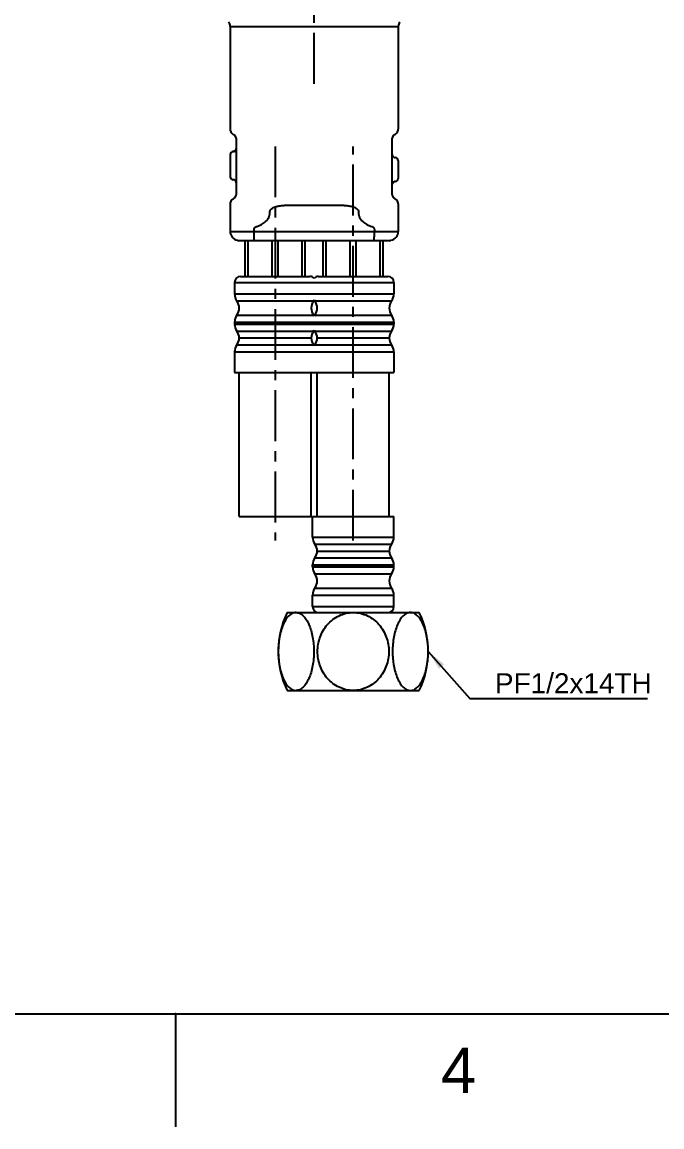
# Model space of a CAD drawing. Header units: millimetres. Extents: x 601 to 1195, y -13 to 407.
# Drawn here: x 808.1 to 888.1, y -13.3 to 124.8 of the extents above; entities that cross this region are included whole.
import ezdxf

# ---------------------------------------------------------------- set-up
doc = ezdxf.new("R2010")
doc.units = ezdxf.units.MM
doc.header["$LTSCALE"] = 0.1
doc.linetypes.add('CENTERX2', pattern=[101.6, 63.5, -12.7, 12.7, -12.7])
doc.layers.add('CENTER', color=1, linetype='CENTERX2')
doc.layers.add('DIM', color=3, linetype='Continuous')
doc.styles.get("Standard").update_dxf_attribs({"font": 'arial.ttf'})
doc.dimstyles.new('ISO-25', dxfattribs={"dimtxt": 2.5, "dimasz": 2.5, "dimexe": 1.25, "dimexo": 0.625, "dimtad": 1, "dimlfac": 1.333333, "dimtxsty": 'Standard', "dimcen": 2.5, "dimadec": 0, "dimazin": 0, "dimtfac": 1, "dimtmove": 0, "dimatfit": 3, "dimfxl": 0, "dimarcsym": 0})

msp = doc.modelspace()

# ---------------------------------------------------------------- linework, layer by layer
for p, q in [((834.1517, 124.3048), (855.1517, 124.3048)), ((834.1517, 124.3048), (834.1517, 111.4399)), ((855.1517, 124.3048), (855.1517, 111.4401)), ((834.1517, 111.4531), (834.1612, 111.3332)), ((834.5268, 110.8027), (834.5651, 110.779)), ((855.077, 111.126), (855.1432, 111.3397)), ((855.1432, 111.3397), (855.1517, 111.4534)), ((834.8365, 110.4591), (834.8947, 110.2553)), ((834.9017, 110.2665), (834.9017, 103.29)), ((854.4017, 103.29), (854.4017, 110.2665)), ((834.1517, 108.2783), (834.1517, 105.5027)), ((834.5745, 108.6563), (834.5267, 108.6533)), ((834.5267, 108.6533), (834.5293, 108.6533)), ((834.55, 108.6525), (834.5293, 108.6533)), ((834.7018, 108.6967), (834.5745, 108.6563)), ((834.8066, 108.7787), (834.7018, 108.6967)), ((834.8763, 108.8926), (834.8066, 108.7787)), ((834.8516, 108.841), (834.8492, 108.8369)), ((834.8688, 108.8746), (834.8516, 108.841)), ((834.859, 108.8546), (834.8763, 108.8926)), ((834.8712, 108.8801), (834.859, 108.8546)), ((834.8897, 108.9342), (834.8688, 108.8746)), ((834.8782, 108.8977), (834.8712, 108.8801)), ((834.8916, 108.9417), (834.8782, 108.8977)), ((834.8932, 108.9515), (834.8834, 108.9125)), ((834.8912, 108.9437), (834.8897, 108.9342)), ((834.8932, 108.9515), (834.8916, 108.9417)), ((855.1517, 107.5181), (855.1517, 105.2783)), ((854.7585, 104.9028), (854.7766, 104.9033)), ((854.7615, 104.9036), (854.7766, 104.9033)), ((854.7766, 104.9033), (854.7767, 104.9033)), ((834.1612, 102.2233), (834.1517, 102.1034)), ((854.4668, 103.0975), (854.4086, 103.3012)), ((854.7767, 102.7537), (854.7383, 102.7775)), ((854.7658, 102.7599), (854.7767, 102.7539)), ((855.1517, 102.1033), (855.1432, 102.2167)), ((834.1517, 102.1167), (834.1517, 98.6585)), ((834.175, 102.1166), (834.1517, 102.1043)), ((839.1242, 101.0244), (839.1242, 101.1726)), ((848.3897, 101.9224), (840.9136, 101.9224)), ((850.1791, 101.1726), (850.1791, 101.0244)), ((855.1517, 102.1165), (855.1517, 98.6585)), ((834.1517, 98.6585), (855.1517, 98.6585)), ((837.1329, 98.6585), (837.1329, 98.9028)), ((852.1704, 98.9028), (852.1704, 98.6585)), ((835.5036, 97.5335), (853.7946, 97.5335)), ((836.0267, 93.0335), (836.0267, 97.5335)), ((836.4134, 93.0335), (836.4134, 97.5335)), ((839.3899, 93.0335), (839.3899, 97.5335)), ((840.1634, 93.0335), (840.1634, 97.5335)), ((843.1399, 93.0335), (843.1399, 97.5335)), ((843.5267, 93.0335), (843.5267, 97.5335)), ((845.7767, 93.0335), (845.7767, 97.5335)), ((846.1634, 93.0335), (846.1634, 97.5335)), ((849.1399, 93.0335), (849.1399, 97.5335)), ((849.9134, 93.0335), (849.9134, 97.5335)), ((852.8899, 93.0335), (852.8899, 97.5335)), ((853.2767, 93.0335), (853.2767, 97.5335)), ((835.441, 93.0335), (844.1124, 93.0335)), ((845.191, 93.0335), (853.8624, 93.0335)), ((834.7005, 92.293), (854.6028, 92.293)), ((834.7005, 92.293), (834.7005, 90.8535)), ((854.6028, 92.293), (854.6028, 90.8535)), ((834.7005, 90.8535), (854.6028, 90.8535)), ((834.9886, 89.9772), (844.5648, 89.9772)), ((844.7386, 89.9772), (854.3148, 89.9772)), ((834.7005, 87.3343), (854.6028, 87.3343)), ((834.7005, 87.3343), (834.7005, 87.091)), ((834.7005, 87.091), (854.6028, 87.091)), ((834.9886, 88.2106), (844.5648, 88.2106)), ((844.7386, 88.2106), (854.3148, 88.2106)), ((854.6028, 87.3343), (854.6028, 87.091)), ((834.9886, 86.2006), (844.5648, 86.2006)), ((844.7386, 86.2006), (854.3148, 86.2006)), ((834.9886, 84.491), (844.5648, 84.491)), ((835.2764, 85.3458), (844.2769, 85.3458)), ((844.7386, 84.491), (854.3148, 84.491)), ((845.0264, 85.3458), (854.0269, 85.3458)), ((834.7005, 83.6006), (854.6028, 83.6006)), ((834.7005, 83.6006), (834.7005, 81.0335)), ((854.6028, 83.6006), (854.6028, 81.0335)), ((834.7005, 81.0335), (854.6028, 81.0335)), ((835.2767, 63.0313), (835.2767, 81.0335)), ((844.2767, 63.0313), (844.2767, 81.0335)), ((845.0267, 63.0313), (845.0267, 81.0335)), ((854.0267, 63.0313), (854.0267, 81.0335)), ((835.2767, 63.0313), (844.2767, 63.0313)), ((844.4505, 63.0313), (854.6028, 63.0313)), ((844.4505, 60.4641), (844.4505, 63.0313)), ((845.0267, 63.0313), (854.0267, 63.0313)), ((854.6028, 60.4641), (854.6028, 63.0313)), ((844.4505, 60.4641), (854.6028, 60.4641)), ((844.7386, 59.5737), (854.3148, 59.5737)), ((845.0264, 58.7189), (854.0269, 58.7189)), ((844.4505, 56.9737), (854.6028, 56.9737)), ((844.4505, 56.7305), (844.4505, 56.9737)), ((844.4505, 56.7305), (854.6028, 56.7305)), ((844.7386, 57.8641), (854.3148, 57.8641)), ((854.6028, 56.7305), (854.6028, 56.9737)), ((844.7386, 55.8542), (854.3148, 55.8542)), ((844.7386, 54.0875), (854.3148, 54.0875)), ((844.4505, 53.2112), (854.6028, 53.2112)), ((844.4505, 51.7717), (844.4505, 53.2112)), ((854.6028, 51.7717), (854.6028, 53.2112)), ((844.4505, 51.7717), (854.6028, 51.7717)), ((841.2767, 51.0313), (857.7766, 51.0313)), ((841.2767, 41.2813), (857.7766, 41.2813)), ((615.2102, 0.8691), (1180.8668, 0.8691)), ((827.3314, 0.8691), (827.3314, -13.2723))]:
    msp.add_line(p, q)
for points in [[(834.1612, 111.3332), (834.2282, 111.1223), (834.3539, 110.9401), (834.527, 110.8026)], [(834.5651, 110.779), (834.7236, 110.6384), (834.8365, 110.4591)], [(854.4086, 110.2553), (854.4668, 110.4591), (854.5797, 110.6384), (854.7383, 110.779), (854.7767, 110.8028)], [(854.7767, 110.8028), (854.9507, 110.9414), (855.077, 111.126)], [(854.4142, 104.6245), (854.4199, 104.6438), (854.4263, 104.662)], [(854.4263, 104.662), (854.4332, 104.6787), (854.4402, 104.6938), (854.447, 104.707), (854.4513, 104.7147), (854.4517, 104.7154), (854.4545, 104.7202), (854.4642, 104.7356), (854.4776, 104.7546), (854.4938, 104.7745)], [(854.4938, 104.7745), (854.5123, 104.7942), (854.5327, 104.8131), (854.555, 104.8307), (854.5791, 104.847), (854.6051, 104.8617)], [(854.6051, 104.8617), (854.6328, 104.8746), (854.6622, 104.8854), (854.693, 104.8938), (854.7252, 104.8997), (854.7585, 104.9028)], [(834.527, 102.7539), (834.3539, 102.6165), (834.2282, 102.4343), (834.1612, 102.2233)], [(834.8947, 103.3012), (834.8365, 103.0975), (834.7236, 102.9181), (834.5651, 102.7775), (834.5268, 102.7538)], [(854.7383, 102.7775), (854.5797, 102.9181), (854.4668, 103.0975)], [(855.1432, 102.2167), (855.0773, 102.43), (854.9514, 102.6144), (854.7768, 102.7537)]]:
    msp.add_lwpolyline(points)
for centre, radius, start, end in [((833.4017, 124.3048), 0.75, 0, 45), ((855.9017, 124.3048), 0.75, 135, 180), ((834.5267, 108.2783), 0.375, 90.397783, 180), ((834.5267, 109.0268), 0.375, 273.573677, 337.285591), ((854.7767, 108.2681), 0.375, 180, 270), ((854.7767, 107.5181), 0.375, 0.001151, 90), ((913.6572, 105.5038), 79.5055, 179.332541, 180.000746), ((834.5267, 105.5027), 0.375, 180.005347, 269.996871), ((834.5267, 104.7527), 0.375, 0, 90), ((854.7767, 105.2783), 0.375, 270.258553, 0), ((854.7744, 104.5335), 0.3699, 113.331745, 114.690392), ((835.2767, 98.6585), 1.125, 180, 258.819391), ((854.0267, 98.6585), 1.125, 281.411342, 0), ((835.441, 92.293), 0.7405, 90, 180), ((844.1124, 92.293), 0.7405, 42.915714, 90), ((845.191, 92.293), 0.7405, 90, 137.084286), ((853.8624, 92.293), 0.7405, 0, 90), ((836.1988, 90.8605), 1.4983, 180.269275, 216.126518), ((833.7784, 89.0939), 1.4983, 323.873482, 36.126518), ((845.7749, 89.0939), 1.4983, 143.873482, 216.126518), ((843.3546, 90.8605), 1.4983, 323.873482, 330.30651), ((845.9488, 90.8605), 1.4983, 209.69349, 216.126518), ((843.5284, 89.0939), 1.4983, 323.873482, 36.126518), ((855.5249, 89.0939), 1.4983, 143.873482, 216.126518), ((853.1046, 90.8605), 1.4983, 323.873482, 359.730725), ((836.1988, 87.3272), 1.4983, 143.873482, 179.730725), ((836.1988, 87.084), 1.4983, 179.730725, 216.126518), ((843.3546, 87.3272), 1.4983, 29.69349, 36.126518), ((845.9488, 87.3272), 1.4983, 143.873482, 150.30651), ((853.1046, 87.3272), 1.4983, 0.269275, 36.126518), ((853.1046, 87.084), 1.4983, 323.873482, 0.269275), ((833.7784, 85.3173), 1.4983, 1.090586, 36.126518), ((845.7749, 85.3173), 1.4983, 143.873482, 178.909414), ((843.3546, 87.084), 1.4983, 323.873482, 330.321021), ((845.9488, 87.084), 1.4983, 209.678979, 216.126518), ((843.5284, 85.3173), 1.4983, 1.090586, 36.126518), ((855.5249, 85.3173), 1.4983, 143.873482, 178.909414), ((836.1988, 83.6077), 1.4983, 143.873482, 180.269275), ((833.7784, 85.3743), 1.4983, 323.873482, 358.909414), ((845.7749, 85.3743), 1.4983, 181.090586, 216.126518), ((843.3546, 83.6077), 1.4983, 29.678979, 36.126518), ((845.9488, 83.6077), 1.4983, 143.873482, 150.321021), ((843.5284, 85.3743), 1.4983, 323.873482, 358.909414), ((855.5249, 85.3743), 1.4983, 181.090586, 216.126518), ((853.1046, 83.6077), 1.4983, 359.730725, 36.126518), ((845.9488, 60.457), 1.4983, 179.730725, 216.126518), ((843.5284, 58.6904), 1.4983, 1.090586, 36.126518), ((855.5249, 58.6904), 1.4983, 143.873482, 178.909414), ((853.1046, 60.457), 1.4983, 323.873482, 0.269275), ((843.5284, 58.7474), 1.4983, 323.873482, 358.909414), ((855.5249, 58.7474), 1.4983, 181.090586, 216.126518), ((845.9488, 56.9808), 1.4983, 143.873482, 180.269275), ((845.9488, 56.7375), 1.4983, 180.269275, 216.126518), ((853.1046, 56.9808), 1.4983, 359.730725, 36.126518), ((853.1046, 56.7375), 1.4983, 323.873482, 359.730725), ((843.5284, 54.9708), 1.4983, 323.873482, 36.126518), ((855.5249, 54.9708), 1.4983, 143.873482, 216.126518), ((845.9488, 53.2042), 1.4983, 143.873482, 179.730725), ((853.1046, 53.2042), 1.4983, 0.269275, 36.126518), ((845.191, 51.7717), 0.7405, 180, 270), ((853.8624, 51.7717), 0.7405, 270, 0), ((851.2767, 46.1563), 11.125, 154.010766, 205.989234), ((847.7767, 46.1563), 11.125, 334.010766, 25.989234)]:
    msp.add_arc(centre, radius, start, end)
for points in [[(834.8726, 108.882), (834.8916, 108.9274), (834.9017, 108.9776), (834.9017, 109.0268)], [(854.431, 104.6742), (854.4118, 104.6287), (854.4017, 104.5783), (854.4017, 104.5289)], [(854.5116, 104.7942), (854.4775, 104.7601), (854.4496, 104.7186), (854.431, 104.6742)], [(854.6199, 104.8696), (854.5799, 104.8512), (854.5427, 104.8252), (854.5116, 104.7942)], [(854.7615, 104.9036), (854.7159, 104.9017), (854.6698, 104.8912), (854.6279, 104.8731)]]:
    msp.add_open_spline(points, degree=3)
for points, knots in [([(837.4642, 99.2875), (837.6685, 99.3504), (838.0675, 99.5107), (838.6021, 99.8751), (839.0107, 100.3816), (839.127, 100.812), (839.1242, 101.0244)], [0, 0, 0, 0, 0.25057906, 0.50096921, 0.75086827, 1, 1, 1, 1]), ([(839.1242, 101.1726), (839.1259, 101.2183), (839.1448, 101.3096), (839.2227, 101.4221), (839.3194, 101.5134), (839.4629, 101.6125), (839.6578, 101.7069), (839.9019, 101.7894), (840.1515, 101.849), (840.488, 101.9036), (840.7435, 101.9206), (840.9136, 101.9224)], [0, 0, 0, 0, 0.06609392, 0.13101855, 0.19481995, 0.257901, 0.38274684, 0.50679719, 0.63040302, 0.7537556, 1, 1, 1, 1]), ([(848.3897, 101.9224), (848.5598, 101.9206), (848.8153, 101.9036), (849.1518, 101.849), (849.4014, 101.7894), (849.6455, 101.707), (849.8403, 101.6126), (849.9838, 101.5134), (850.0805, 101.4222), (850.1586, 101.3097), (850.1771, 101.2183), (850.1791, 101.1726)], [0, 0, 0, 0, 0.24623012, 0.36957905, 0.49317686, 0.61721086, 0.74204227, 0.80511001, 0.86892133, 0.93385025, 1, 1, 1, 1]), ([(850.1791, 101.0244), (850.1763, 100.812), (850.2925, 100.3815), (850.7013, 99.8752), (851.2358, 99.5106), (851.6349, 99.3504), (851.8391, 99.2875)], [0, 0, 0, 0, 0.24913594, 0.49903178, 0.74941992, 1, 1, 1, 1]), ([(837.1329, 98.9028), (837.133, 98.9479), (837.152, 99.039), (837.2292, 99.1534), (837.3372, 99.2383), (837.4213, 99.2735), (837.4642, 99.2875)], [0, 0, 0, 0, 0.24969851, 0.49963916, 0.74973898, 1, 1, 1, 1]), ([(837.1517, 97.5335), (837.1497, 97.5335), (837.1485, 97.5441), (837.1473, 97.5575), (837.1462, 97.5859), (837.1444, 97.6222), (837.1425, 97.6695), (837.1402, 97.7507), (837.1382, 97.8731), (837.1358, 98.0414), (837.1341, 98.2334), (837.1332, 98.4418), (837.1329, 98.5853), (837.1329, 98.6585)], [0, 0, 0, 0, 0.00538803, 0.01980428, 0.04362377, 0.07669716, 0.11865076, 0.16908881, 0.29336851, 0.44481725, 0.61754788, 0.80510379, 1, 1, 1, 1]), ([(851.8391, 99.2875), (851.8821, 99.2735), (851.9661, 99.2382), (852.0743, 99.1535), (852.1511, 99.0389), (852.1705, 98.9479), (852.1704, 98.9028)], [0, 0, 0, 0, 0.25025536, 0.50039198, 0.7503048, 1, 1, 1, 1]), ([(852.1517, 97.5335), (852.1537, 97.5335), (852.1549, 97.5441), (852.156, 97.5575), (852.1571, 97.5859), (852.159, 97.6222), (852.1608, 97.6695), (852.1631, 97.7507), (852.1651, 97.8731), (852.1676, 98.0414), (852.1692, 98.2334), (852.1701, 98.4418), (852.1704, 98.5853), (852.1704, 98.6585)], [0, 0, 0, 0, 0.00538803, 0.01980428, 0.04362377, 0.07669716, 0.11865076, 0.16908881, 0.29336851, 0.44481725, 0.61754788, 0.80510379, 1, 1, 1, 1]), ([(835.0585, 97.5548), (835.0589, 97.5552), (835.0616, 97.5539), (835.0663, 97.5545), (835.075, 97.5531), (835.0868, 97.5523), (835.1022, 97.5509), (835.1295, 97.5488), (835.1724, 97.5454), (835.2345, 97.5414), (835.3109, 97.5374), (835.4023, 97.5342), (835.4681, 97.5335), (835.5036, 97.5335)], [0, 0, 0, 0, 0.0038191, 0.01528727, 0.03442138, 0.06123849, 0.09575585, 0.13799087, 0.24577191, 0.3851116, 0.55662916, 0.76118661, 1, 1, 1, 1]), ([(853.7945, 97.5335), (853.8618, 97.5335), (853.9764, 97.5361), (854.107, 97.5442), (854.182, 97.5495), (854.2191, 97.5535), (854.2401, 97.5538), (854.2493, 97.5557)], [0, 0, 0, 0, 0.44342394, 0.75425762, 0.86202408, 0.93876613, 1, 1, 1, 1]), ([(842.382, 51.0313), (842.3053, 51.0313), (842.1487, 51.013), (841.9199, 50.9329), (841.6984, 50.8024), (841.4048, 50.5561), (841.0732, 50.1314), (840.7482, 49.5029), (840.4873, 48.7627), (840.2971, 47.9396), (840.1813, 47.0616), (840.1425, 46.1563), (840.1813, 45.251), (840.2971, 44.3729), (840.4873, 43.5498), (840.7482, 42.8097), (841.0731, 42.1812), (841.4048, 41.7564), (841.6984, 41.5102), (841.9199, 41.3797), (842.1487, 41.2995), (842.3053, 41.2813), (842.382, 41.2813)], [0, 0, 0, 0, 0.01993704, 0.04062167, 0.06265034, 0.08644462, 0.13996543, 0.20147639, 0.26988551, 0.34361196, 0.4209111, 0.49999975, 0.57908841, 0.65638758, 0.73011415, 0.79852331, 0.86003436, 0.91355527, 0.9373496, 0.95937829, 0.98006295, 1, 1, 1, 1]), ([(842.3892, 51.0313), (842.4658, 51.0307), (842.6223, 51.0114), (842.8507, 50.9297), (843.0717, 50.7979), (843.3646, 50.5502), (843.6953, 50.1241), (844.0192, 49.4948), (844.279, 48.7543), (844.4683, 47.9314), (844.5832, 47.0539), (844.6214, 46.1495), (844.5821, 45.2453), (844.466, 44.3685), (844.2756, 43.5465), (844.0147, 42.8073), (843.6898, 42.1797), (843.3582, 41.7555), (843.0648, 41.5097), (842.8436, 41.3795), (842.615, 41.2995), (842.4585, 41.2813), (842.382, 41.2813)], [0, 0, 0, 0, 0.01994358, 0.04065228, 0.06271922, 0.08655867, 0.14017096, 0.20175442, 0.27020391, 0.34393883, 0.42122219, 0.50027598, 0.5793169, 0.65656438, 0.73024384, 0.79861902, 0.8601023, 0.91359606, 0.93737782, 0.95939563, 0.98006948, 1, 1, 1, 1]), ([(849.5267, 41.2813), (849.2221, 41.2813), (848.6107, 41.3513), (847.7421, 41.6574), (846.9588, 42.1414), (846.2898, 42.7729), (845.7539, 43.5204), (845.3636, 44.353), (845.1266, 45.2413), (845.0473, 46.1571), (845.1269, 47.0729), (845.3641, 47.961), (845.7546, 48.7934), (846.2907, 49.5406), (846.9597, 50.1719), (847.7429, 50.6555), (848.6111, 50.9613), (849.2222, 51.0313), (849.5267, 51.0313)], [0, 0, 0, 0, 0.06247513, 0.1249544, 0.1874392, 0.24993724, 0.31245368, 0.37498379, 0.43751803, 0.50005374, 0.56258962, 0.62512252, 0.68764551, 0.75015395, 0.81263993, 0.87510322, 0.93755453, 1, 1, 1, 1]), ([(849.5267, 51.0313), (849.8313, 51.0313), (850.4427, 50.9613), (851.3113, 50.6552), (852.0945, 50.1712), (852.7636, 49.5396), (853.2995, 48.7921), (853.6898, 47.9596), (853.9267, 47.0713), (854.006, 46.1555), (853.9264, 45.2396), (853.6892, 44.3515), (853.2987, 43.5191), (852.7626, 42.7719), (852.0936, 42.1407), (851.3105, 41.657), (850.4422, 41.3512), (849.8311, 41.2813), (849.5267, 41.2813)], [0, 0, 0, 0, 0.06247631, 0.12495647, 0.18744274, 0.24994138, 0.31245383, 0.37497989, 0.43751719, 0.50005682, 0.56259421, 0.62512694, 0.68764915, 0.750157, 0.81264306, 0.87510576, 0.93755583, 1, 1, 1, 1]), ([(856.6714, 51.0313), (856.5948, 51.0313), (856.4381, 51.013), (856.2093, 50.9329), (855.9879, 50.8024), (855.6943, 50.5561), (855.3626, 50.1313), (855.0376, 49.5029), (854.7768, 48.7627), (854.5865, 47.9396), (854.4707, 47.0616), (854.4319, 46.1563), (854.4707, 45.251), (854.5865, 44.3729), (854.7768, 43.5498), (855.0376, 42.8097), (855.3626, 42.1812), (855.6943, 41.7564), (855.9879, 41.5102), (856.2093, 41.3797), (856.4381, 41.2995), (856.5948, 41.2813), (856.6714, 41.2813)], [0, 0, 0, 0, 0.01993707, 0.04062177, 0.06265049, 0.08644483, 0.1399658, 0.20147684, 0.26988591, 0.3436124, 0.42091153, 0.50000015, 0.57908878, 0.65638794, 0.73011425, 0.79852319, 0.86003422, 0.91355515, 0.9373495, 0.95937822, 0.98006293, 1, 1, 1, 1]), ([(856.6714, 41.2813), (856.748, 41.2813), (856.9047, 41.2995), (857.1335, 41.3797), (857.3549, 41.5102), (857.6485, 41.7564), (857.9802, 42.1812), (858.3052, 42.8097), (858.566, 43.5498), (858.7563, 44.3729), (858.872, 45.251), (858.9109, 46.1563), (858.872, 47.0616), (858.7563, 47.9396), (858.566, 48.7627), (858.3052, 49.5029), (857.9802, 50.1314), (857.6485, 50.5561), (857.3549, 50.8024), (857.1335, 50.9329), (856.9047, 51.013), (856.748, 51.0313), (856.6714, 51.0313)], [0, 0, 0, 0, 0.01993703, 0.04062164, 0.0626503, 0.08644459, 0.13996544, 0.20147648, 0.26988574, 0.34361232, 0.4209115, 0.50000019, 0.57908885, 0.65638799, 0.7301144, 0.79852353, 0.86003455, 0.91355541, 0.9373497, 0.95937836, 0.98006297, 1, 1, 1, 1])]:
    msp.add_open_spline(points, degree=3, knots=knots)
msp.add_point((827.3314, 0.8691))
at = {"layer": 'CENTER'}
for p, q in [((844.6517, 117.1322), (844.6517, 210.6676)), ((839.7767, 109.2835), (839.7767, 60.0313)), ((849.5267, 60.0313), (849.5267, 109.2835))]:
    msp.add_line(p, q, dxfattribs=at)

# ---------------------------------------------------------------- texts
at = {"insert": (862.685, -6.2016), "char_height": 5.6566, "attachment_point": 5}
msp.add_mtext_dynamic_manual_height_columns('4', width=50, gutter_width=12.5, heights=[0], dxfattribs=at)
at = {"layer": 'DIM', "insert": (867.2371, 40.904), "char_height": 2.5, "attachment_point": 7}
msp.add_mtext('PF1/2x14TH', dxfattribs=at)

# ---------------------------------------------------------------- leaders
at = {"layer": 'DIM', "annotation_type": 0, "has_hookline": 1, "hookline_direction": 0, "text_width": 19.0535}
msp.add_leader([(858.9109, 46.1563), (864.1121, 40.279), (866.6121, 40.279)], dimstyle='ISO-25', dxfattribs=at)

doc.saveas('drawing.dxf')
